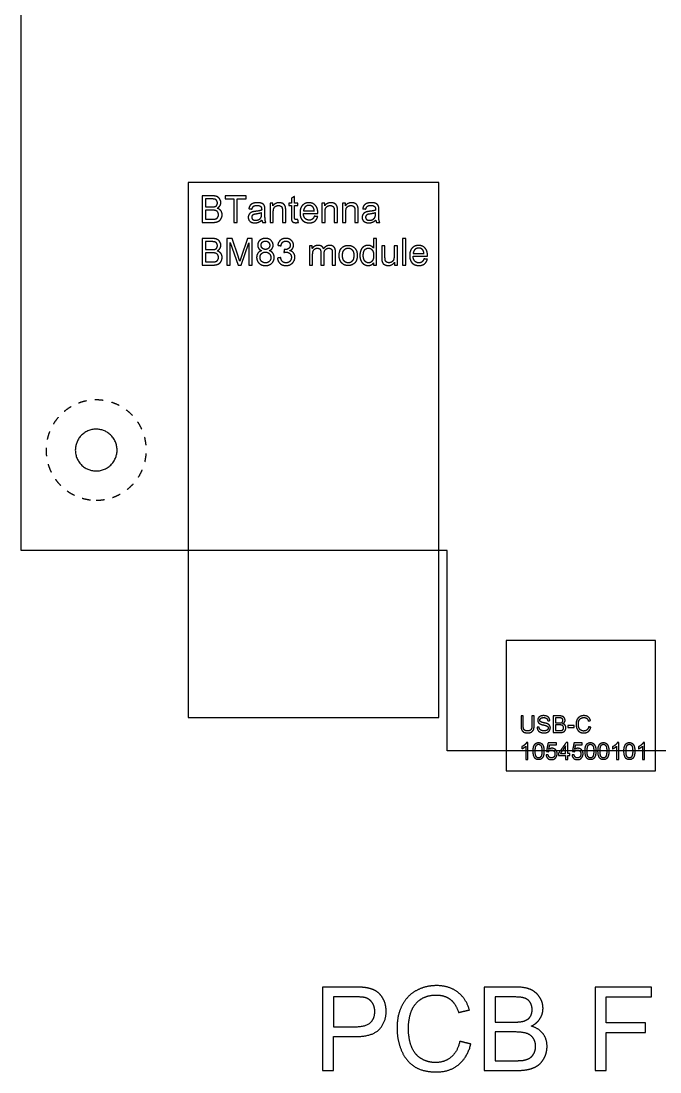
# Model space of a CAD drawing. Header units: millimetres. Extents: x -34 to 33, y -64 to 62.
# Drawn here: x -33.5 to 4.7, y -63.7 to -0.8 of the extents above; entities that cross this region are included whole.
import ezdxf

# ---------------------------------------------------------------- set-up
doc = ezdxf.new("R2010")
doc.units = ezdxf.units.MM
doc.header["$LTSCALE"] = 0.1
doc.linetypes.add('Dashed', pattern=[10, 5, -5])
doc.layers.add('dxf_release_for_jordan$PCB_v1_240711$back', color=18, linetype='Continuous', true_color=0x000000)
doc.layers.add('dxf_release_for_jordan$PCB_v1_240711$front', color=18, linetype='Continuous', true_color=0x000000)

msp = doc.modelspace()

# ---------------------------------------------------------------- linework, layer by layer
at = {"layer": 'dxf_release_for_jordan$PCB_v1_240711$back'}
for p, q in [((-13.577, -58.573), (-15.461, -58.573)), ((-15.461, -58.573), (-15.461, -63.57)), ((-3.918, -58.573), (-5.792, -58.573)), ((-5.792, -58.573), (-5.792, -63.57)), ((-13.522, -59.163), (-14.8, -59.163)), ((-14.8, -59.163), (-14.8, -60.949)), ((-4.132, -59.163), (-5.131, -59.163)), ((-5.131, -59.163), (-5.131, -60.673)), ((-14.8, -60.949), (-13.509, -60.949)), ((-5.131, -60.673), (-4.05, -60.673)), ((-14.8, -63.57), (-14.8, -61.539)), ((-14.8, -61.539), (-13.519, -61.539)), ((-3.975, -61.262), (-5.131, -61.262)), ((-5.131, -61.262), (-5.131, -62.98)), ((-5.131, -62.98), (-3.887, -62.98)), ((-15.461, -63.57), (-14.8, -63.57)), ((-5.792, -63.57), (-3.887, -63.57))]:
    msp.add_line(p, q, dxfattribs=at)
for points, knots in [([(-13.519, -61.539), (-12.459, -61.539), (-12.053, -61.097), (-11.648, -60.656), (-11.648, -60.018), (-11.648, -59.647), (-11.799, -59.337), (-11.951, -59.027), (-12.2, -58.854), (-12.449, -58.682), (-12.817, -58.621), (-13.079, -58.573), (-13.577, -58.573)], [-8, -8, -8, -7, -7, -6, -6, -5, -5, -4, -4, -3, -3, -2, -2, -2]), ([(-6.665, -59.943), (-6.866, -59.252), (-7.377, -58.87), (-7.888, -58.488), (-8.638, -58.488), (-9.299, -58.488), (-9.85, -58.79), (-10.4, -59.091), (-10.698, -59.672), (-10.997, -60.254), (-10.997, -61.034), (-10.997, -61.75), (-10.732, -62.374), (-10.468, -62.997), (-9.962, -63.326), (-9.456, -63.655), (-8.648, -63.655), (-7.868, -63.655), (-7.328, -63.227), (-6.787, -62.8), (-6.579, -61.985)], [-21, -21, -21, -20, -20, -19, -19, -18, -18, -17, -17, -16, -16, -15, -15, -14, -14, -13, -13, -12, -12, -11, -11, -11]), ([(-7.241, -61.818), (-7.377, -62.449), (-7.762, -62.769), (-8.147, -63.089), (-8.703, -63.089), (-9.16, -63.089), (-9.551, -62.854), (-9.943, -62.619), (-10.129, -62.144), (-10.315, -61.668), (-10.315, -61.031), (-10.315, -60.536), (-10.158, -60.071), (-10.001, -59.606), (-9.615, -59.33), (-9.228, -59.054), (-8.652, -59.054), (-8.151, -59.054), (-7.82, -59.303), (-7.489, -59.551), (-7.316, -60.097)], [-32, -32, -32, -31, -31, -30, -30, -29, -29, -28, -28, -27, -27, -26, -26, -25, -25, -24, -24, -23, -23, -22, -22, -22]), ([(-2.96, -60.911), (-2.609, -60.738), (-2.435, -60.455), (-2.261, -60.172), (-2.261, -59.851), (-2.261, -59.507), (-2.457, -59.192), (-2.653, -58.877), (-2.999, -58.725), (-3.345, -58.573), (-3.918, -58.573)], [-7, -7, -7, -6, -6, -5, -5, -4, -4, -3, -3, -2, -2, -2]), ([(-13.509, -60.949), (-12.868, -60.949), (-12.599, -60.71), (-12.329, -60.472), (-12.329, -60.039), (-12.329, -59.725), (-12.488, -59.502), (-12.646, -59.279), (-12.905, -59.207), (-13.072, -59.163), (-13.522, -59.163)], [1, 1, 1, 2, 2, 3, 3, 4, 4, 5, 5, 6, 6, 6]), ([(-4.05, -60.673), (-3.611, -60.673), (-3.42, -60.615), (-3.168, -60.54), (-3.04, -60.366), (-2.912, -60.192), (-2.912, -59.93), (-2.912, -59.681), (-3.031, -59.492), (-3.151, -59.303), (-3.372, -59.233), (-3.594, -59.163), (-4.132, -59.163)], [1, 1, 1, 2, 2, 3, 3, 4, 4, 5, 5, 6, 6, 7, 7, 7]), ([(-3.887, -63.57), (-3.41, -63.57), (-3.081, -63.486), (-2.752, -63.403), (-2.534, -63.239), (-2.316, -63.076), (-2.167, -62.774), (-2.019, -62.472), (-2.019, -62.121), (-2.019, -61.685), (-2.263, -61.365), (-2.506, -61.044), (-2.96, -60.911)], [-13, -13, -13, -12, -12, -11, -11, -10, -10, -9, -9, -8, -8, -7, -7, -7]), ([(-3.887, -62.98), (-3.566, -62.98), (-3.437, -62.956), (-3.209, -62.915), (-3.055, -62.82), (-2.902, -62.725), (-2.803, -62.542), (-2.704, -62.36), (-2.704, -62.121), (-2.704, -61.842), (-2.847, -61.636), (-2.99, -61.429), (-3.244, -61.346), (-3.498, -61.262), (-3.975, -61.262)], [1, 1, 1, 2, 2, 3, 3, 4, 4, 5, 5, 6, 6, 7, 7, 8, 8, 8])]:
    msp.add_open_spline(points, degree=2, knots=knots, dxfattribs=at)
for points in [[(4.235, -58.573), (2.55, -58.573), (0.864, -58.573)], [(0.864, -58.573), (0.864, -61.072), (0.864, -63.57)], [(4.235, -59.163), (4.235, -58.868), (4.235, -58.573)], [(1.526, -60.71), (1.526, -59.937), (1.526, -59.163)], [(1.526, -59.163), (2.88, -59.163), (4.235, -59.163)], [(-7.316, -60.097), (-6.99, -60.02), (-6.665, -59.943)], [(3.87, -60.71), (2.698, -60.71), (1.526, -60.71)], [(3.87, -61.3), (3.87, -61.005), (3.87, -60.71)], [(1.526, -63.57), (1.526, -62.435), (1.526, -61.3)], [(1.526, -61.3), (2.698, -61.3), (3.87, -61.3)], [(-6.579, -61.985), (-6.91, -61.902), (-7.241, -61.818)], [(0.864, -63.57), (1.195, -63.57), (1.526, -63.57)]]:
    msp.add_open_spline(points, degree=2, dxfattribs=at)
at = {"layer": 'dxf_release_for_jordan$PCB_v1_240711$front', "color": 30, "true_color": 0xff7f00}
for p, q in [((-22.069, -11.234), (-22.667, -11.234)), ((-22.667, -11.234), (-22.667, -12.829)), ((-22.138, -11.422), (-22.456, -11.422)), ((-22.456, -11.422), (-22.456, -11.904)), ((-22.456, -11.904), (-22.111, -11.904)), ((-18.421, -11.673), (-18.597, -11.673)), ((-18.597, -11.673), (-18.597, -12.829)), ((-18.421, -11.837), (-18.421, -11.673)), ((-15.324, -11.673), (-15.5, -11.673)), ((-15.5, -11.673), (-15.5, -12.829)), ((-15.324, -11.837), (-15.324, -11.673)), ((-14.085, -11.673), (-14.261, -11.673)), ((-14.261, -11.673), (-14.261, -12.829)), ((-14.085, -11.837), (-14.085, -11.673)), ((-22.087, -12.092), (-22.456, -12.092)), ((-22.456, -12.092), (-22.456, -12.64)), ((-18.402, -12.829), (-18.402, -12.198)), ((-15.304, -12.829), (-15.304, -12.198)), ((-14.065, -12.829), (-14.065, -12.198)), ((-22.667, -12.829), (-22.059, -12.829)), ((-22.456, -12.64), (-22.059, -12.64)), ((-18.597, -12.829), (-18.402, -12.829)), ((-15.5, -12.829), (-15.304, -12.829)), ((-14.261, -12.829), (-14.065, -12.829)), ((-22.069, -13.787), (-22.667, -13.787)), ((-22.667, -13.787), (-22.667, -15.382)), ((-20.861, -13.787), (-21.179, -13.787)), ((-21.179, -13.787), (-21.179, -15.382)), ((-20.484, -14.916), (-20.861, -13.787)), ((-19.941, -13.787), (-20.323, -14.897)), ((-19.657, -13.787), (-19.941, -13.787)), ((-19.657, -15.382), (-19.657, -13.787)), ((-12.218, -13.787), (-12.412, -13.787)), ((-12.412, -13.787), (-12.412, -14.359)), ((-12.218, -15.382), (-12.218, -13.787)), ((-22.138, -13.975), (-22.456, -13.975)), ((-22.456, -13.975), (-22.456, -14.457)), ((-22.456, -14.457), (-22.111, -14.457)), ((-20.976, -15.382), (-20.976, -14.024)), ((-20.976, -14.024), (-20.514, -15.382)), ((-20.324, -15.382), (-19.86, -14.047)), ((-19.86, -14.047), (-19.86, -15.382)), ((-16.069, -14.227), (-16.244, -14.227)), ((-16.244, -14.227), (-16.244, -15.382)), ((-16.069, -14.389), (-16.069, -14.227)), ((-10.977, -14.227), (-11.173, -14.227)), ((-11.173, -14.227), (-11.173, -14.846)), ((-10.977, -15.382), (-10.977, -14.227)), ((-22.087, -14.646), (-22.456, -14.646)), ((-22.456, -14.646), (-22.456, -15.194)), ((-16.048, -15.382), (-16.048, -14.783)), ((-22.667, -15.382), (-22.059, -15.382)), ((-22.456, -15.194), (-22.059, -15.194)), ((-21.179, -15.382), (-20.976, -15.382)), ((-20.514, -15.382), (-20.324, -15.382)), ((-19.86, -15.382), (-19.657, -15.382)), ((-16.244, -15.382), (-16.048, -15.382)), ((-12.399, -15.236), (-12.399, -15.382)), ((-12.399, -15.382), (-12.218, -15.382)), ((-11.153, -15.212), (-11.153, -15.382)), ((-11.153, -15.382), (-10.977, -15.382))]:
    msp.add_line(p, q, dxfattribs=at)
at = {"layer": 'dxf_release_for_jordan$PCB_v1_240711$front'}
for p, q in [((-2.792, -42.353), (-2.925, -42.353)), ((-2.925, -42.353), (-2.925, -42.929)), ((-2.792, -42.93), (-2.792, -42.353)), ((-1.272, -42.353), (-1.647, -42.353)), ((-1.647, -42.353), (-1.647, -43.352)), ((-1.315, -42.47), (-1.514, -42.47)), ((-1.514, -42.47), (-1.514, -42.772)), ((-1.647, -43.352), (-1.265, -43.352)), ((-1.514, -42.772), (-1.298, -42.772)), ((-1.283, -42.89), (-1.514, -42.89)), ((-1.514, -42.89), (-1.514, -43.234)), ((-1.514, -43.234), (-1.265, -43.234)), ((-3.168, -43.948), (-3.247, -43.948)), ((-3.168, -44.952), (-3.168, -43.948)), ((2.267, -43.948), (2.188, -43.948)), ((2.267, -44.952), (2.267, -43.948)), ((3.82, -43.948), (3.741, -43.948)), ((3.82, -44.952), (3.82, -43.948)), ((-3.291, -44.17), (-3.291, -44.952)), ((2.144, -44.17), (2.144, -44.952)), ((3.697, -44.17), (3.697, -44.952)), ((-3.291, -44.952), (-3.168, -44.952)), ((2.144, -44.952), (2.267, -44.952)), ((3.697, -44.952), (3.82, -44.952))]:
    msp.add_line(p, q, dxfattribs=at)
at = {"layer": 'dxf_release_for_jordan$PCB_v1_240711$front', "color": 96, "true_color": 0x007f00}
msp.add_lwpolyline([(33.5, 60.93), (33.5, -32.448), (8, -32.448), (8, -44.448), (-8, -44.448), (-8, -32.448), (-33.5, -32.448), (-33.5, 60.93)], close=True, dxfattribs=at)
at = {"layer": 'dxf_release_for_jordan$PCB_v1_240711$front', "color": 30, "true_color": 0xff7f00}
msp.add_lwpolyline([(-23.5, -42.448), (-8.5, -42.448), (-8.5, -10.448), (-23.5, -10.448)], close=True, dxfattribs=at)
at = {"layer": 'dxf_release_for_jordan$PCB_v1_240711$front'}
msp.add_lwpolyline([(-4.47, -45.648), (4.47, -45.648), (4.47, -37.838), (-4.47, -37.838)], close=True, dxfattribs=at)
at = {"layer": 'dxf_release_for_jordan$PCB_v1_240711$front', "color": 30, "true_color": 0xff7f00}
for points, knots in [([(-21.763, -11.98), (-21.651, -11.924), (-21.596, -11.834), (-21.54, -11.744), (-21.54, -11.642), (-21.54, -11.532), (-21.603, -11.431), (-21.665, -11.33), (-21.776, -11.282), (-21.886, -11.234), (-22.069, -11.234)], [-7, -7, -7, -6, -6, -5, -5, -4, -4, -3, -3, -2, -2, -2]), ([(-22.111, -11.904), (-21.971, -11.904), (-21.91, -11.885), (-21.83, -11.861), (-21.789, -11.806), (-21.748, -11.75), (-21.748, -11.667), (-21.748, -11.587), (-21.786, -11.527), (-21.824, -11.466), (-21.895, -11.444), (-21.966, -11.422), (-22.138, -11.422)], [1, 1, 1, 2, 2, 3, 3, 4, 4, 5, 5, 6, 6, 7, 7, 7]), ([(-18.911, -11.903), (-18.928, -11.822), (-18.972, -11.769), (-19.015, -11.717), (-19.108, -11.682), (-19.2, -11.647), (-19.348, -11.647), (-19.497, -11.647), (-19.61, -11.688), (-19.723, -11.729), (-19.783, -11.804), (-19.843, -11.88), (-19.869, -12.003)], [-22, -22, -22, -21, -21, -20, -20, -19, -19, -18, -18, -17, -17, -16, -16, -16]), ([(-19.678, -12.029), (-19.646, -11.906), (-19.58, -11.858), (-19.514, -11.809), (-19.376, -11.809), (-19.228, -11.809), (-19.153, -11.875), (-19.098, -11.924), (-19.098, -12.044), (-19.098, -12.055), (-19.099, -12.095)], [-15, -15, -15, -14, -14, -13, -13, -12, -12, -11, -11, -10, -10, -10]), ([(-17.658, -12.118), (-17.658, -11.982), (-17.669, -11.928), (-17.687, -11.844), (-17.73, -11.783), (-17.774, -11.722), (-17.861, -11.685), (-17.949, -11.647), (-18.053, -11.647), (-18.294, -11.647), (-18.421, -11.837)], [-23, -23, -23, -22, -22, -21, -21, -20, -20, -19, -19, -18, -18, -18]), ([(-18.402, -12.198), (-18.402, -11.976), (-18.311, -11.896), (-18.22, -11.817), (-18.095, -11.817), (-18.016, -11.817), (-17.958, -11.852), (-17.9, -11.887), (-17.877, -11.947), (-17.854, -12.006), (-17.854, -12.126)], [-31, -31, -31, -30, -30, -29, -29, -28, -28, -27, -27, -26, -26, -26]), ([(-15.74, -12.301), (-15.739, -12.266), (-15.739, -12.249), (-15.739, -11.963), (-15.886, -11.805), (-16.033, -11.647), (-16.265, -11.647), (-16.504, -11.647), (-16.654, -11.808), (-16.804, -11.969), (-16.804, -12.261), (-16.804, -12.542), (-16.656, -12.699), (-16.507, -12.855), (-16.254, -12.855), (-16.053, -12.855), (-15.923, -12.757), (-15.794, -12.659), (-15.746, -12.481)], [-14, -14, -14, -13, -13, -12, -12, -11, -11, -10, -10, -9, -9, -8, -8, -7, -7, -6, -6, -5, -5, -5]), ([(-15.946, -12.14), (-15.959, -11.994), (-16.02, -11.921), (-16.114, -11.808), (-16.263, -11.808), (-16.398, -11.808), (-16.489, -11.898), (-16.581, -11.989), (-16.591, -12.14)], [1, 1, 1, 2, 2, 3, 3, 4, 4, 5, 5, 5]), ([(-14.561, -12.118), (-14.561, -11.982), (-14.572, -11.928), (-14.589, -11.844), (-14.633, -11.783), (-14.676, -11.722), (-14.764, -11.685), (-14.852, -11.647), (-14.956, -11.647), (-15.196, -11.647), (-15.324, -11.837)], [-23, -23, -23, -22, -22, -21, -21, -20, -20, -19, -19, -18, -18, -18]), ([(-15.304, -12.198), (-15.304, -11.976), (-15.213, -11.896), (-15.123, -11.817), (-14.997, -11.817), (-14.919, -11.817), (-14.861, -11.852), (-14.803, -11.887), (-14.78, -11.947), (-14.757, -12.006), (-14.757, -12.126)], [-31, -31, -31, -30, -30, -29, -29, -28, -28, -27, -27, -26, -26, -26]), ([(-13.322, -12.118), (-13.322, -11.982), (-13.333, -11.928), (-13.35, -11.844), (-13.394, -11.783), (-13.437, -11.722), (-13.525, -11.685), (-13.612, -11.647), (-13.717, -11.647), (-13.957, -11.647), (-14.085, -11.837)], [-23, -23, -23, -22, -22, -21, -21, -20, -20, -19, -19, -18, -18, -18]), ([(-14.065, -12.198), (-14.065, -11.976), (-13.974, -11.896), (-13.883, -11.817), (-13.758, -11.817), (-13.68, -11.817), (-13.622, -11.852), (-13.563, -11.887), (-13.541, -11.947), (-13.518, -12.006), (-13.518, -12.126)], [-31, -31, -31, -30, -30, -29, -29, -28, -28, -27, -27, -26, -26, -26]), ([(-12.096, -11.903), (-12.113, -11.822), (-12.157, -11.769), (-12.2, -11.717), (-12.293, -11.682), (-12.385, -11.647), (-12.533, -11.647), (-12.682, -11.647), (-12.795, -11.688), (-12.909, -11.729), (-12.968, -11.804), (-13.028, -11.88), (-13.054, -12.003)], [-22, -22, -22, -21, -21, -20, -20, -19, -19, -18, -18, -17, -17, -16, -16, -16]), ([(-12.863, -12.029), (-12.831, -11.906), (-12.765, -11.858), (-12.7, -11.809), (-12.562, -11.809), (-12.414, -11.809), (-12.338, -11.875), (-12.283, -11.924), (-12.283, -12.044), (-12.283, -12.055), (-12.284, -12.095)], [-15, -15, -15, -14, -14, -13, -13, -12, -12, -11, -11, -10, -10, -10]), ([(-22.059, -12.64), (-21.957, -12.64), (-21.916, -12.633), (-21.843, -12.62), (-21.794, -12.589), (-21.745, -12.559), (-21.713, -12.501), (-21.682, -12.442), (-21.682, -12.366), (-21.682, -12.277), (-21.727, -12.211), (-21.773, -12.145), (-21.854, -12.119), (-21.935, -12.092), (-22.087, -12.092)], [1, 1, 1, 2, 2, 3, 3, 4, 4, 5, 5, 6, 6, 7, 7, 8, 8, 8]), ([(-22.059, -12.829), (-21.907, -12.829), (-21.802, -12.802), (-21.697, -12.775), (-21.627, -12.723), (-21.558, -12.671), (-21.51, -12.574), (-21.463, -12.478), (-21.463, -12.366), (-21.463, -12.227), (-21.541, -12.125), (-21.619, -12.022), (-21.763, -11.98)], [-13, -13, -13, -12, -12, -11, -11, -10, -10, -9, -9, -8, -8, -7, -7, -7]), ([(-19.099, -12.095), (-19.211, -12.134), (-19.448, -12.163), (-19.565, -12.177), (-19.622, -12.192), (-19.701, -12.214), (-19.763, -12.256), (-19.826, -12.299), (-19.864, -12.369), (-19.903, -12.439), (-19.903, -12.524), (-19.903, -12.669), (-19.801, -12.762), (-19.698, -12.855), (-19.508, -12.855), (-19.393, -12.855), (-19.292, -12.817), (-19.191, -12.778), (-19.083, -12.686)], [-10, -10, -10, -9, -9, -8, -8, -7, -7, -6, -6, -5, -5, -4, -4, -3, -3, -2, -2, -1, -1, -1]), ([(-19.099, -12.249), (-19.206, -12.292), (-19.419, -12.323), (-19.54, -12.34), (-19.59, -12.362), (-19.64, -12.384), (-19.667, -12.425), (-19.694, -12.467), (-19.694, -12.518), (-19.694, -12.597), (-19.635, -12.649), (-19.575, -12.701), (-19.461, -12.701), (-19.348, -12.701), (-19.26, -12.652), (-19.172, -12.602), (-19.13, -12.516), (-19.099, -12.45), (-19.099, -12.32)], [0, 0, 0, 1, 1, 2, 2, 3, 3, 4, 4, 5, 5, 6, 6, 7, 7, 8, 8, 9, 9, 9]), ([(-18.839, -12.829), (-18.876, -12.762), (-18.888, -12.69), (-18.901, -12.617), (-18.901, -12.344)], [-26, -26, -26, -25, -25, -24, -24, -24]), ([(-17.322, -12.49), (-17.322, -12.666), (-17.298, -12.721), (-17.274, -12.776), (-17.216, -12.81), (-17.157, -12.844), (-17.05, -12.844), (-16.985, -12.844), (-16.902, -12.826)], [-5, -5, -5, -4, -4, -3, -3, -2, -2, -1, -1, -1]), ([(-16.931, -12.653), (-16.984, -12.661), (-17.017, -12.661), (-17.06, -12.661), (-17.084, -12.647), (-17.107, -12.633), (-17.117, -12.609), (-17.128, -12.585), (-17.128, -12.501)], [-20, -20, -20, -19, -19, -18, -18, -17, -17, -16, -16, -16]), ([(-15.948, -12.456), (-15.993, -12.58), (-16.069, -12.637), (-16.145, -12.694), (-16.253, -12.694), (-16.398, -12.694), (-16.494, -12.592), (-16.591, -12.491), (-16.602, -12.301)], [-19, -19, -19, -18, -18, -17, -17, -16, -16, -15, -15, -15]), ([(-12.284, -12.095), (-12.396, -12.134), (-12.633, -12.163), (-12.75, -12.177), (-12.807, -12.192), (-12.886, -12.214), (-12.948, -12.256), (-13.011, -12.299), (-13.049, -12.369), (-13.088, -12.439), (-13.088, -12.524), (-13.088, -12.669), (-12.986, -12.762), (-12.884, -12.855), (-12.693, -12.855), (-12.578, -12.855), (-12.477, -12.817), (-12.377, -12.778), (-12.268, -12.686)], [-10, -10, -10, -9, -9, -8, -8, -7, -7, -6, -6, -5, -5, -4, -4, -3, -3, -2, -2, -1, -1, -1]), ([(-12.284, -12.249), (-12.391, -12.292), (-12.604, -12.323), (-12.725, -12.34), (-12.775, -12.362), (-12.825, -12.384), (-12.852, -12.425), (-12.879, -12.467), (-12.879, -12.518), (-12.879, -12.597), (-12.82, -12.649), (-12.761, -12.701), (-12.646, -12.701), (-12.533, -12.701), (-12.445, -12.652), (-12.357, -12.602), (-12.316, -12.516), (-12.284, -12.45), (-12.284, -12.32)], [0, 0, 0, 1, 1, 2, 2, 3, 3, 4, 4, 5, 5, 6, 6, 7, 7, 8, 8, 9, 9, 9]), ([(-12.024, -12.829), (-12.061, -12.762), (-12.074, -12.69), (-12.086, -12.617), (-12.086, -12.344)], [-26, -26, -26, -25, -25, -24, -24, -24]), ([(-21.763, -14.534), (-21.651, -14.478), (-21.596, -14.388), (-21.54, -14.297), (-21.54, -14.195), (-21.54, -14.085), (-21.603, -13.985), (-21.665, -13.884), (-21.776, -13.836), (-21.886, -13.787), (-22.069, -13.787)], [-7, -7, -7, -6, -6, -5, -5, -4, -4, -3, -3, -2, -2, -2]), ([(-18.647, -14.517), (-18.529, -14.473), (-18.471, -14.39), (-18.412, -14.308), (-18.412, -14.197), (-18.412, -14.023), (-18.54, -13.902), (-18.667, -13.781), (-18.876, -13.781), (-19.084, -13.781), (-19.209, -13.899), (-19.334, -14.018), (-19.334, -14.192), (-19.334, -14.307), (-19.275, -14.39), (-19.216, -14.473), (-19.095, -14.517)], [-8, -8, -8, -7, -7, -6, -6, -5, -5, -4, -4, -3, -3, -2, -2, -1, -1, 0, 0, 0]), ([(-17.409, -14.518), (-17.301, -14.468), (-17.245, -14.383), (-17.19, -14.299), (-17.19, -14.195), (-17.19, -14.086), (-17.248, -13.99), (-17.306, -13.893), (-17.416, -13.837), (-17.526, -13.781), (-17.656, -13.781), (-17.846, -13.781), (-17.973, -13.889), (-18.1, -13.997), (-18.136, -14.194)], [-37, -37, -37, -36, -36, -35, -35, -34, -34, -33, -33, -32, -32, -31, -31, -30, -30, -30]), ([(-22.111, -14.457), (-21.971, -14.457), (-21.91, -14.439), (-21.83, -14.415), (-21.789, -14.359), (-21.748, -14.304), (-21.748, -14.22), (-21.748, -14.141), (-21.786, -14.08), (-21.824, -14.02), (-21.895, -13.998), (-21.966, -13.975), (-22.138, -13.975)], [1, 1, 1, 2, 2, 3, 3, 4, 4, 5, 5, 6, 6, 7, 7, 7]), ([(-19.134, -14.185), (-19.134, -14.299), (-19.061, -14.37), (-18.988, -14.442), (-18.872, -14.442), (-18.758, -14.442), (-18.686, -14.371), (-18.614, -14.3), (-18.614, -14.196), (-18.614, -14.089), (-18.688, -14.015), (-18.763, -13.942), (-18.874, -13.942), (-18.986, -13.942), (-19.06, -14.014), (-19.134, -14.085), (-19.134, -14.185)], [0, 0, 0, 1, 1, 2, 2, 3, 3, 4, 4, 5, 5, 6, 6, 7, 7, 8, 8, 8]), ([(-17.94, -14.229), (-17.918, -14.085), (-17.842, -14.014), (-17.766, -13.942), (-17.652, -13.942), (-17.537, -13.942), (-17.464, -14.012), (-17.391, -14.083), (-17.391, -14.191), (-17.391, -14.327), (-17.491, -14.392), (-17.591, -14.457), (-17.716, -14.457), (-17.728, -14.457), (-17.748, -14.455)], [-29, -29, -29, -28, -28, -27, -27, -26, -26, -25, -25, -24, -24, -23, -23, -22, -22, -22]), ([(-15.392, -14.403), (-15.426, -14.307), (-15.508, -14.254), (-15.59, -14.201), (-15.719, -14.201), (-15.834, -14.201), (-15.924, -14.252), (-16.015, -14.304), (-16.069, -14.389)], [-7, -7, -7, -6, -6, -5, -5, -4, -4, -3, -3, -3]), ([(-16.048, -14.783), (-16.048, -14.625), (-16.017, -14.541), (-15.985, -14.457), (-15.915, -14.414), (-15.845, -14.37), (-15.762, -14.37), (-15.653, -14.37), (-15.606, -14.436), (-15.558, -14.501), (-15.558, -14.631)], [-26, -26, -26, -25, -25, -24, -24, -23, -23, -22, -22, -21, -21, -21]), ([(-14.679, -14.589), (-14.679, -14.391), (-14.771, -14.296), (-14.864, -14.201), (-15.035, -14.201), (-15.255, -14.201), (-15.392, -14.403)], [-10, -10, -10, -9, -9, -8, -8, -7, -7, -7]), ([(-15.362, -14.711), (-15.362, -14.532), (-15.281, -14.451), (-15.201, -14.37), (-15.079, -14.37), (-15.012, -14.37), (-14.961, -14.402), (-14.911, -14.433), (-14.892, -14.485), (-14.873, -14.537), (-14.873, -14.654)], [-18, -18, -18, -17, -17, -16, -16, -15, -15, -14, -14, -13, -13, -13]), ([(-14.461, -14.804), (-14.461, -15.097), (-14.311, -15.253), (-14.162, -15.408), (-13.919, -15.408), (-13.768, -15.408), (-13.64, -15.338), (-13.512, -15.267), (-13.445, -15.139), (-13.379, -15.011), (-13.379, -14.788), (-13.379, -14.513), (-13.53, -14.357), (-13.681, -14.201), (-13.919, -14.201), (-14.134, -14.201), (-14.283, -14.329), (-14.461, -14.483), (-14.461, -14.804)], [-9, -9, -9, -8, -8, -7, -7, -6, -6, -5, -5, -4, -4, -3, -3, -2, -2, -1, -1, 0, 0, 0]), ([(-14.26, -14.804), (-14.26, -15.026), (-14.163, -15.137), (-14.066, -15.247), (-13.919, -15.247), (-13.773, -15.247), (-13.677, -15.136), (-13.58, -15.025), (-13.58, -14.798), (-13.58, -14.584), (-13.677, -14.473), (-13.775, -14.363), (-13.919, -14.363), (-14.066, -14.363), (-14.163, -14.473), (-14.26, -14.582), (-14.26, -14.804)], [0, 0, 0, 1, 1, 2, 2, 3, 3, 4, 4, 5, 5, 6, 6, 7, 7, 8, 8, 8]), ([(-12.412, -14.359), (-12.464, -14.289), (-12.545, -14.245), (-12.627, -14.201), (-12.731, -14.201), (-12.874, -14.201), (-12.989, -14.276), (-13.104, -14.351), (-13.162, -14.492), (-13.22, -14.633), (-13.22, -14.806), (-13.22, -14.983), (-13.156, -15.119), (-13.092, -15.256), (-12.977, -15.332), (-12.861, -15.408), (-12.723, -15.408), (-12.509, -15.408), (-12.399, -15.236)], [-14, -14, -14, -13, -13, -12, -12, -11, -11, -10, -10, -9, -9, -8, -8, -7, -7, -6, -6, -5, -5, -5]), ([(-13.018, -14.806), (-13.018, -15.027), (-12.925, -15.137), (-12.831, -15.247), (-12.704, -15.247), (-12.576, -15.247), (-12.486, -15.142), (-12.396, -15.037), (-12.396, -14.822), (-12.396, -14.585), (-12.488, -14.474), (-12.579, -14.363), (-12.713, -14.363), (-12.843, -14.363), (-12.931, -14.469), (-13.018, -14.576), (-13.018, -14.806)], [0, 0, 0, 1, 1, 2, 2, 3, 3, 4, 4, 5, 5, 6, 6, 7, 7, 8, 8, 8]), ([(-9.177, -14.854), (-9.176, -14.82), (-9.176, -14.802), (-9.176, -14.516), (-9.323, -14.358), (-9.47, -14.201), (-9.701, -14.201), (-9.941, -14.201), (-10.091, -14.362), (-10.241, -14.523), (-10.241, -14.814), (-10.241, -15.096), (-10.092, -15.252), (-9.944, -15.408), (-9.69, -15.408), (-9.489, -15.408), (-9.36, -15.31), (-9.23, -15.212), (-9.182, -15.035)], [-14, -14, -14, -13, -13, -12, -12, -11, -11, -10, -10, -9, -9, -8, -8, -7, -7, -6, -6, -5, -5, -5]), ([(-9.383, -14.693), (-9.396, -14.548), (-9.457, -14.475), (-9.55, -14.362), (-9.699, -14.362), (-9.834, -14.362), (-9.926, -14.452), (-10.018, -14.542), (-10.028, -14.693)], [1, 1, 1, 2, 2, 3, 3, 4, 4, 5, 5, 5]), ([(-22.059, -15.194), (-21.957, -15.194), (-21.916, -15.186), (-21.843, -15.173), (-21.794, -15.143), (-21.745, -15.112), (-21.713, -15.054), (-21.682, -14.996), (-21.682, -14.92), (-21.682, -14.831), (-21.727, -14.765), (-21.773, -14.699), (-21.854, -14.672), (-21.935, -14.646), (-22.087, -14.646)], [1, 1, 1, 2, 2, 3, 3, 4, 4, 5, 5, 6, 6, 7, 7, 8, 8, 8]), ([(-22.059, -15.382), (-21.907, -15.382), (-21.802, -15.355), (-21.697, -15.329), (-21.627, -15.277), (-21.558, -15.224), (-21.51, -15.128), (-21.463, -15.032), (-21.463, -14.92), (-21.463, -14.78), (-21.541, -14.678), (-21.619, -14.576), (-21.763, -14.534)], [-13, -13, -13, -12, -12, -11, -11, -10, -10, -9, -9, -8, -8, -7, -7, -7]), ([(-19.095, -14.517), (-19.24, -14.555), (-19.319, -14.66), (-19.398, -14.765), (-19.398, -14.921), (-19.398, -15.13), (-19.253, -15.27), (-19.109, -15.409), (-18.873, -15.409), (-18.637, -15.409), (-18.492, -15.27), (-18.347, -15.131), (-18.347, -14.926), (-18.347, -14.778), (-18.424, -14.672), (-18.501, -14.565), (-18.647, -14.517)], [-16, -16, -16, -15, -15, -14, -14, -13, -13, -12, -12, -11, -11, -10, -10, -9, -9, -8, -8, -8]), ([(-19.197, -14.922), (-19.197, -15.006), (-19.157, -15.084), (-19.117, -15.162), (-19.039, -15.205), (-18.961, -15.248), (-18.87, -15.248), (-18.73, -15.248), (-18.639, -15.158), (-18.547, -15.068), (-18.547, -14.928), (-18.547, -14.787), (-18.641, -14.695), (-18.736, -14.602), (-18.877, -14.602), (-19.015, -14.602), (-19.106, -14.693), (-19.197, -14.785), (-19.197, -14.922)], [0, 0, 0, 1, 1, 2, 2, 3, 3, 4, 4, 5, 5, 6, 6, 7, 7, 8, 8, 9, 9, 9]), ([(-18.156, -14.961), (-18.136, -15.16), (-17.997, -15.285), (-17.859, -15.41), (-17.649, -15.41), (-17.416, -15.41), (-17.264, -15.265), (-17.111, -15.12), (-17.111, -14.911), (-17.111, -14.757), (-17.19, -14.654), (-17.268, -14.551), (-17.409, -14.518)], [-43, -43, -43, -42, -42, -41, -41, -40, -40, -39, -39, -38, -38, -37, -37, -37]), ([(-17.769, -14.627), (-17.687, -14.605), (-17.631, -14.605), (-17.495, -14.605), (-17.407, -14.693), (-17.319, -14.78), (-17.319, -14.915), (-17.319, -15.057), (-17.414, -15.153), (-17.509, -15.248), (-17.648, -15.248), (-17.764, -15.248), (-17.845, -15.175), (-17.926, -15.101), (-17.96, -14.935)], [-21, -21, -21, -20, -20, -19, -19, -18, -18, -17, -17, -16, -16, -15, -15, -14, -14, -14]), ([(-11.914, -14.943), (-11.914, -15.068), (-11.902, -15.125), (-11.885, -15.211), (-11.842, -15.271), (-11.799, -15.33), (-11.71, -15.369), (-11.622, -15.408), (-11.519, -15.408), (-11.288, -15.408), (-11.153, -15.212)], [-6, -6, -6, -5, -5, -4, -4, -3, -3, -2, -2, -1, -1, -1]), ([(-11.173, -14.846), (-11.173, -14.994), (-11.205, -15.072), (-11.237, -15.149), (-11.315, -15.194), (-11.392, -15.24), (-11.48, -15.24), (-11.568, -15.24), (-11.628, -15.196), (-11.688, -15.151), (-11.706, -15.074), (-11.718, -15.021), (-11.718, -14.868)], [-15, -15, -15, -14, -14, -13, -13, -12, -12, -11, -11, -10, -10, -9, -9, -9]), ([(-9.385, -15.01), (-9.429, -15.134), (-9.505, -15.191), (-9.582, -15.247), (-9.689, -15.247), (-9.834, -15.247), (-9.931, -15.146), (-10.028, -15.045), (-10.039, -14.854)], [-19, -19, -19, -18, -18, -17, -17, -16, -16, -15, -15, -15])]:
    msp.add_open_spline(points, degree=2, knots=knots, dxfattribs=at)
for points in [[(-20.028, -11.234), (-20.66, -11.234), (-21.292, -11.234)], [(-21.292, -11.234), (-21.292, -11.328), (-21.292, -11.422)], [(-20.028, -11.422), (-20.028, -11.328), (-20.028, -11.234)], [(-17.128, -11.27), (-17.225, -11.328), (-17.322, -11.387)], [(-17.128, -11.673), (-17.128, -11.471), (-17.128, -11.27)], [(-21.292, -11.422), (-21.029, -11.422), (-20.767, -11.422)], [(-20.767, -11.422), (-20.767, -12.125), (-20.767, -12.829)], [(-20.556, -12.829), (-20.556, -12.125), (-20.556, -11.422)], [(-20.556, -11.422), (-20.292, -11.422), (-20.028, -11.422)], [(-18.901, -12.083), (-18.901, -11.953), (-18.911, -11.903)], [(-17.322, -11.673), (-17.394, -11.673), (-17.466, -11.673)], [(-17.466, -11.673), (-17.466, -11.749), (-17.466, -11.825)], [(-17.466, -11.825), (-17.394, -11.825), (-17.322, -11.825)], [(-17.322, -11.387), (-17.322, -11.53), (-17.322, -11.673)], [(-17.322, -11.825), (-17.322, -12.158), (-17.322, -12.49)], [(-16.931, -11.673), (-17.029, -11.673), (-17.128, -11.673)], [(-17.128, -12.501), (-17.128, -12.163), (-17.128, -11.825)], [(-17.128, -11.825), (-17.029, -11.825), (-16.931, -11.825)], [(-16.931, -11.825), (-16.931, -11.749), (-16.931, -11.673)], [(-12.086, -12.083), (-12.086, -11.953), (-12.096, -11.903)], [(-19.869, -12.003), (-19.773, -12.016), (-19.678, -12.029)], [(-19.099, -12.32), (-19.099, -12.285), (-19.099, -12.249)], [(-18.901, -12.344), (-18.901, -12.214), (-18.901, -12.083)], [(-17.854, -12.126), (-17.854, -12.477), (-17.854, -12.829)], [(-17.658, -12.829), (-17.658, -12.473), (-17.658, -12.118)], [(-16.602, -12.301), (-16.171, -12.301), (-15.74, -12.301)], [(-16.591, -12.14), (-16.269, -12.14), (-15.946, -12.14)], [(-15.746, -12.481), (-15.847, -12.469), (-15.948, -12.456)], [(-14.757, -12.126), (-14.757, -12.477), (-14.757, -12.829)], [(-14.561, -12.829), (-14.561, -12.473), (-14.561, -12.118)], [(-13.518, -12.126), (-13.518, -12.477), (-13.518, -12.829)], [(-13.322, -12.829), (-13.322, -12.473), (-13.322, -12.118)], [(-13.054, -12.003), (-12.959, -12.016), (-12.863, -12.029)], [(-12.284, -12.32), (-12.284, -12.285), (-12.284, -12.249)], [(-12.086, -12.344), (-12.086, -12.214), (-12.086, -12.083)], [(-20.767, -12.829), (-20.661, -12.829), (-20.556, -12.829)], [(-19.083, -12.686), (-19.074, -12.768), (-19.043, -12.829)], [(-19.043, -12.829), (-18.941, -12.829), (-18.839, -12.829)], [(-17.854, -12.829), (-17.756, -12.829), (-17.658, -12.829)], [(-16.902, -12.826), (-16.917, -12.74), (-16.931, -12.653)], [(-14.757, -12.829), (-14.659, -12.829), (-14.561, -12.829)], [(-13.518, -12.829), (-13.42, -12.829), (-13.322, -12.829)], [(-12.268, -12.686), (-12.259, -12.768), (-12.229, -12.829)], [(-12.229, -12.829), (-12.126, -12.829), (-12.024, -12.829)], [(-10.479, -13.787), (-10.577, -13.787), (-10.675, -13.787)], [(-10.675, -13.787), (-10.675, -14.585), (-10.675, -15.382)], [(-10.479, -15.382), (-10.479, -14.585), (-10.479, -13.787)], [(-18.136, -14.194), (-18.038, -14.212), (-17.94, -14.229)], [(-17.748, -14.455), (-17.759, -14.541), (-17.769, -14.627)], [(-11.718, -14.227), (-11.816, -14.227), (-11.914, -14.227)], [(-11.914, -14.227), (-11.914, -14.585), (-11.914, -14.943)], [(-11.718, -14.868), (-11.718, -14.547), (-11.718, -14.227)], [(-20.408, -15.153), (-20.432, -15.074), (-20.484, -14.916)], [(-20.323, -14.897), (-20.38, -15.066), (-20.408, -15.153)], [(-17.96, -14.935), (-18.058, -14.948), (-18.156, -14.961)], [(-15.558, -14.631), (-15.558, -15.007), (-15.558, -15.382)], [(-15.362, -15.382), (-15.362, -15.046), (-15.362, -14.711)], [(-14.873, -14.654), (-14.873, -15.018), (-14.873, -15.382)], [(-14.679, -15.382), (-14.679, -14.986), (-14.679, -14.589)], [(-10.039, -14.854), (-9.608, -14.854), (-9.177, -14.854)], [(-10.028, -14.693), (-9.705, -14.693), (-9.383, -14.693)], [(-9.182, -15.035), (-9.284, -15.023), (-9.385, -15.01)], [(-15.558, -15.382), (-15.46, -15.382), (-15.362, -15.382)], [(-14.873, -15.382), (-14.776, -15.382), (-14.679, -15.382)], [(-10.675, -15.382), (-10.577, -15.382), (-10.479, -15.382)]]:
    msp.add_open_spline(points, degree=2, dxfattribs=at)
at = {"layer": 'dxf_release_for_jordan$PCB_v1_240711$front', "color": 1, "linetype": 'Dashed', "true_color": 0xff0000}
msp.add_rational_spline([(-29, -29.448), (-32, -29.448), (-32, -26.448), (-32, -23.448), (-29, -23.448), (-26, -23.448), (-26, -26.448), (-26, -29.448), (-29, -29.448)], [1, 0.707106781187, 1, 0.707106781187, 1, 0.707106781187, 1, 0.707106781187, 1], degree=2, knots=[0, 0, 0, 5.497787, 5.497787, 10.995574, 10.995574, 16.493361, 16.493361, 21.991149, 21.991149, 21.991149], dxfattribs=at)
at = {"layer": 'dxf_release_for_jordan$PCB_v1_240711$front', "color": 96, "true_color": 0x007f00}
msp.add_rational_spline([(-30.204, -26.113), (-29.87, -24.909), (-28.665, -25.243), (-27.461, -25.578), (-27.796, -26.782), (-28.13, -27.987), (-29.335, -27.652), (-30.539, -27.318), (-30.204, -26.113)], [1, 0.707106781187, 1, 0.707106781187, 1, 0.707106781187, 1, 0.707106781187, 1], degree=2, knots=[0, 0, 0, 1.963495, 1.963495, 3.926991, 3.926991, 5.890486, 5.890486, 7.853982, 7.853982, 7.853982], dxfattribs=at)
at = {"layer": 'dxf_release_for_jordan$PCB_v1_240711$front'}
for points in [[(-3.446, -42.353), (-3.512, -42.353), (-3.578, -42.353)], [(-3.578, -42.353), (-3.578, -42.641), (-3.578, -42.93)], [(-3.446, -42.929), (-3.446, -42.641), (-3.446, -42.353)], [(-1.978, -42.644), (-1.915, -42.639), (-1.852, -42.634)], [(0.453, -42.657), (0.518, -42.642), (0.583, -42.627)], [(-2.492, -43.02), (-2.555, -43.025), (-2.617, -43.031)], [(-0.396, -42.929), (-0.585, -42.929), (-0.773, -42.929)], [(-0.773, -42.929), (-0.773, -42.99), (-0.773, -43.052)], [(-0.773, -43.052), (-0.585, -43.052), (-0.396, -43.052)], [(-0.396, -43.052), (-0.396, -42.99), (-0.396, -42.929)], [(0.6, -43.035), (0.534, -43.018), (0.468, -43.001)], [(-1.959, -43.966), (-2.007, -44.223), (-2.055, -44.479)], [(-1.462, -43.966), (-1.71, -43.966), (-1.959, -43.966)], [(-1.462, -44.083), (-1.462, -44.025), (-1.462, -43.966)], [(-0.885, -43.953), (-1.113, -44.276), (-1.341, -44.6)], [(-0.785, -43.953), (-0.835, -43.953), (-0.885, -43.953)], [(-0.785, -44.6), (-0.785, -44.276), (-0.785, -43.953)], [(-0.406, -43.966), (-0.454, -44.223), (-0.503, -44.479)], [(0.091, -43.966), (-0.157, -43.966), (-0.406, -43.966)], [(0.091, -44.083), (0.091, -44.025), (0.091, -43.966)], [(-3.536, -44.199), (-3.536, -44.259), (-3.536, -44.318)], [(-2.055, -44.479), (-1.998, -44.487), (-1.94, -44.494)], [(-1.914, -44.352), (-1.887, -44.218), (-1.861, -44.083)], [(-1.861, -44.083), (-1.661, -44.083), (-1.462, -44.083)], [(-1.341, -44.6), (-1.341, -44.656), (-1.341, -44.713)], [(-0.908, -44.15), (-1.064, -44.375), (-1.22, -44.6)], [(-1.22, -44.6), (-1.064, -44.6), (-0.908, -44.6)], [(-0.908, -44.6), (-0.908, -44.375), (-0.908, -44.15)], [(-0.65, -44.6), (-0.717, -44.6), (-0.785, -44.6)], [(-0.65, -44.713), (-0.65, -44.656), (-0.65, -44.6)], [(-0.503, -44.479), (-0.445, -44.487), (-0.387, -44.494)], [(-0.362, -44.352), (-0.335, -44.218), (-0.308, -44.083)], [(-0.308, -44.083), (-0.108, -44.083), (0.091, -44.083)], [(1.899, -44.199), (1.899, -44.259), (1.899, -44.318)], [(3.452, -44.199), (3.452, -44.259), (3.452, -44.318)], [(-1.948, -44.679), (-2.013, -44.685), (-2.077, -44.69)], [(-1.341, -44.713), (-1.124, -44.713), (-0.908, -44.713)], [(-0.908, -44.713), (-0.908, -44.832), (-0.908, -44.952)], [(-0.908, -44.952), (-0.846, -44.952), (-0.785, -44.952)], [(-0.785, -44.952), (-0.785, -44.832), (-0.785, -44.713)], [(-0.785, -44.713), (-0.717, -44.713), (-0.65, -44.713)], [(-0.396, -44.679), (-0.46, -44.685), (-0.524, -44.69)]]:
    msp.add_open_spline(points, degree=2, dxfattribs=at)
for points, knots in [([(-2.617, -43.031), (-2.614, -43.131), (-2.562, -43.21), (-2.51, -43.29), (-2.418, -43.329), (-2.327, -43.369), (-2.191, -43.369), (-2.084, -43.369), (-1.999, -43.33), (-1.913, -43.291), (-1.867, -43.22), (-1.822, -43.149), (-1.822, -43.07), (-1.822, -42.989), (-1.863, -42.928), (-1.905, -42.866), (-1.992, -42.826), (-2.052, -42.798), (-2.213, -42.762), (-2.375, -42.725), (-2.413, -42.691), (-2.452, -42.656), (-2.452, -42.602), (-2.452, -42.54), (-2.397, -42.496), (-2.342, -42.452), (-2.222, -42.452), (-2.107, -42.452), (-2.048, -42.5), (-1.989, -42.549), (-1.978, -42.644)], [-50, -50, -50, -49, -49, -48, -48, -47, -47, -46, -46, -45, -45, -44, -44, -43, -43, -42, -42, -41, -41, -40, -40, -39, -39, -38, -38, -37, -37, -36, -36, -35, -35, -35]), ([(-1.852, -42.634), (-1.855, -42.546), (-1.901, -42.477), (-1.946, -42.407), (-2.031, -42.371), (-2.116, -42.336), (-2.227, -42.336), (-2.328, -42.336), (-2.411, -42.37), (-2.493, -42.404), (-2.536, -42.469), (-2.579, -42.535), (-2.579, -42.611), (-2.579, -42.68), (-2.544, -42.735), (-2.509, -42.791), (-2.437, -42.828), (-2.382, -42.858), (-2.244, -42.891), (-2.107, -42.924), (-2.066, -42.939), (-2.004, -42.963), (-1.976, -42.998), (-1.949, -43.034), (-1.949, -43.081), (-1.949, -43.127), (-1.977, -43.166), (-2.006, -43.205), (-2.064, -43.228), (-2.122, -43.25), (-2.197, -43.25), (-2.282, -43.25), (-2.351, -43.221), (-2.419, -43.191), (-2.451, -43.143), (-2.484, -43.095), (-2.492, -43.02)], [-34, -34, -34, -33, -33, -32, -32, -31, -31, -30, -30, -29, -29, -28, -28, -27, -27, -26, -26, -25, -25, -24, -24, -23, -23, -22, -22, -21, -21, -20, -20, -19, -19, -18, -18, -17, -17, -16, -16, -16]), ([(-1.298, -42.772), (-1.21, -42.772), (-1.172, -42.761), (-1.122, -42.746), (-1.096, -42.711), (-1.07, -42.676), (-1.07, -42.624), (-1.07, -42.574), (-1.094, -42.536), (-1.118, -42.498), (-1.163, -42.484), (-1.207, -42.47), (-1.315, -42.47)], [1, 1, 1, 2, 2, 3, 3, 4, 4, 5, 5, 6, 6, 7, 7, 7]), ([(-1.08, -42.82), (-1.01, -42.785), (-0.975, -42.729), (-0.94, -42.672), (-0.94, -42.608), (-0.94, -42.539), (-0.979, -42.476), (-1.019, -42.413), (-1.088, -42.383), (-1.157, -42.353), (-1.272, -42.353)], [-7, -7, -7, -6, -6, -5, -5, -4, -4, -3, -3, -2, -2, -2]), ([(0.583, -42.627), (0.543, -42.488), (0.441, -42.412), (0.339, -42.336), (0.189, -42.336), (0.056, -42.336), (-0.054, -42.396), (-0.164, -42.456), (-0.224, -42.572), (-0.283, -42.689), (-0.283, -42.845), (-0.283, -42.988), (-0.23, -43.113), (-0.178, -43.237), (-0.076, -43.303), (0.025, -43.369), (0.186, -43.369), (0.343, -43.369), (0.451, -43.283), (0.559, -43.198), (0.6, -43.035)], [-21, -21, -21, -20, -20, -19, -19, -18, -18, -17, -17, -16, -16, -15, -15, -14, -14, -13, -13, -12, -12, -11, -11, -11]), ([(0.468, -43.001), (0.441, -43.128), (0.364, -43.192), (0.287, -43.256), (0.176, -43.256), (0.084, -43.256), (0.006, -43.209), (-0.073, -43.162), (-0.11, -43.067), (-0.147, -42.971), (-0.147, -42.844), (-0.147, -42.745), (-0.115, -42.652), (-0.084, -42.559), (-0.007, -42.504), (0.071, -42.449), (0.186, -42.449), (0.286, -42.449), (0.352, -42.498), (0.418, -42.548), (0.453, -42.657)], [-32, -32, -32, -31, -31, -30, -30, -29, -29, -28, -28, -27, -27, -26, -26, -25, -25, -24, -24, -23, -23, -22, -22, -22]), ([(-3.578, -42.93), (-3.578, -43.089), (-3.54, -43.18), (-3.502, -43.272), (-3.413, -43.321), (-3.323, -43.369), (-3.183, -43.369), (-3.038, -43.369), (-2.95, -43.313), (-2.861, -43.258), (-2.826, -43.169), (-2.792, -43.081), (-2.792, -42.93)], [-8, -8, -8, -7, -7, -6, -6, -5, -5, -4, -4, -3, -3, -2, -2, -2]), ([(-2.925, -42.929), (-2.925, -43.117), (-2.987, -43.183), (-3.049, -43.25), (-3.195, -43.25), (-3.28, -43.25), (-3.339, -43.216), (-3.398, -43.183), (-3.422, -43.121), (-3.446, -43.059), (-3.446, -42.929)], [-16, -16, -16, -15, -15, -14, -14, -13, -13, -12, -12, -11, -11, -11]), ([(-1.265, -43.234), (-1.201, -43.234), (-1.175, -43.229), (-1.13, -43.221), (-1.099, -43.202), (-1.068, -43.183), (-1.049, -43.146), (-1.029, -43.11), (-1.029, -43.062), (-1.029, -43.006), (-1.058, -42.965), (-1.086, -42.924), (-1.137, -42.907), (-1.188, -42.89), (-1.283, -42.89)], [1, 1, 1, 2, 2, 3, 3, 4, 4, 5, 5, 6, 6, 7, 7, 8, 8, 8]), ([(-1.265, -43.352), (-1.17, -43.352), (-1.104, -43.335), (-1.038, -43.318), (-0.995, -43.286), (-0.951, -43.253), (-0.922, -43.193), (-0.892, -43.132), (-0.892, -43.062), (-0.892, -42.975), (-0.941, -42.911), (-0.989, -42.847), (-1.08, -42.82)], [-13, -13, -13, -12, -12, -11, -11, -10, -10, -9, -9, -8, -8, -7, -7, -7]), ([(-3.247, -43.948), (-3.279, -44.013), (-3.356, -44.082), (-3.433, -44.151), (-3.536, -44.199)], [-9, -9, -9, -8, -8, -7, -7, -7]), ([(-2.854, -44.459), (-2.854, -44.741), (-2.755, -44.865), (-2.672, -44.969), (-2.528, -44.969), (-2.418, -44.969), (-2.346, -44.91), (-2.274, -44.851), (-2.238, -44.743), (-2.202, -44.635), (-2.202, -44.459), (-2.202, -44.31), (-2.225, -44.223), (-2.247, -44.135), (-2.287, -44.074), (-2.326, -44.013), (-2.387, -43.981), (-2.447, -43.948), (-2.528, -43.948), (-2.637, -43.948), (-2.709, -44.007), (-2.781, -44.066), (-2.817, -44.174), (-2.854, -44.282), (-2.854, -44.459)], [-12, -12, -12, -11, -11, -10, -10, -9, -9, -8, -8, -7, -7, -6, -6, -5, -5, -4, -4, -3, -3, -2, -2, -1, -1, 0, 0, 0]), ([(0.252, -44.459), (0.252, -44.741), (0.351, -44.865), (0.433, -44.969), (0.578, -44.969), (0.688, -44.969), (0.759, -44.91), (0.831, -44.851), (0.867, -44.743), (0.904, -44.635), (0.904, -44.459), (0.904, -44.31), (0.881, -44.223), (0.859, -44.135), (0.819, -44.074), (0.78, -44.013), (0.719, -43.981), (0.658, -43.948), (0.578, -43.948), (0.469, -43.948), (0.397, -44.007), (0.325, -44.066), (0.288, -44.174), (0.252, -44.282), (0.252, -44.459)], [-12, -12, -12, -11, -11, -10, -10, -9, -9, -8, -8, -7, -7, -6, -6, -5, -5, -4, -4, -3, -3, -2, -2, -1, -1, 0, 0, 0]), ([(1.028, -44.459), (1.028, -44.741), (1.127, -44.865), (1.21, -44.969), (1.354, -44.969), (1.464, -44.969), (1.536, -44.91), (1.608, -44.851), (1.644, -44.743), (1.68, -44.635), (1.68, -44.459), (1.68, -44.31), (1.658, -44.223), (1.635, -44.135), (1.595, -44.074), (1.556, -44.013), (1.495, -43.981), (1.435, -43.948), (1.354, -43.948), (1.245, -43.948), (1.173, -44.007), (1.101, -44.066), (1.065, -44.174), (1.028, -44.282), (1.028, -44.459)], [-12, -12, -12, -11, -11, -10, -10, -9, -9, -8, -8, -7, -7, -6, -6, -5, -5, -4, -4, -3, -3, -2, -2, -1, -1, 0, 0, 0]), ([(2.188, -43.948), (2.156, -44.013), (2.079, -44.082), (2.002, -44.151), (1.899, -44.199)], [-9, -9, -9, -8, -8, -7, -7, -7]), ([(2.581, -44.459), (2.581, -44.741), (2.68, -44.865), (2.762, -44.969), (2.907, -44.969), (3.017, -44.969), (3.089, -44.91), (3.161, -44.851), (3.197, -44.743), (3.233, -44.635), (3.233, -44.459), (3.233, -44.31), (3.21, -44.223), (3.188, -44.135), (3.148, -44.074), (3.109, -44.013), (3.048, -43.981), (2.987, -43.948), (2.907, -43.948), (2.798, -43.948), (2.726, -44.007), (2.654, -44.066), (2.618, -44.174), (2.581, -44.282), (2.581, -44.459)], [-12, -12, -12, -11, -11, -10, -10, -9, -9, -8, -8, -7, -7, -6, -6, -5, -5, -4, -4, -3, -3, -2, -2, -1, -1, 0, 0, 0]), ([(3.741, -43.948), (3.709, -44.013), (3.632, -44.082), (3.555, -44.151), (3.452, -44.199)], [-9, -9, -9, -8, -8, -7, -7, -7]), ([(-3.536, -44.318), (-3.479, -44.297), (-3.407, -44.255), (-3.335, -44.212), (-3.291, -44.17)], [-6, -6, -6, -5, -5, -4, -4, -4]), ([(-2.728, -44.459), (-2.728, -44.705), (-2.67, -44.787), (-2.612, -44.868), (-2.528, -44.868), (-2.443, -44.868), (-2.386, -44.786), (-2.328, -44.704), (-2.328, -44.459), (-2.328, -44.212), (-2.386, -44.131), (-2.443, -44.05), (-2.529, -44.05), (-2.614, -44.05), (-2.664, -44.122), (-2.728, -44.213), (-2.728, -44.459)], [0, 0, 0, 1, 1, 2, 2, 3, 3, 4, 4, 5, 5, 6, 6, 7, 7, 8, 8, 8]), ([(-2.077, -44.69), (-2.065, -44.816), (-1.979, -44.893), (-1.893, -44.969), (-1.756, -44.969), (-1.59, -44.969), (-1.494, -44.848), (-1.415, -44.749), (-1.415, -44.613), (-1.415, -44.471), (-1.505, -44.38), (-1.595, -44.289), (-1.726, -44.289), (-1.824, -44.289), (-1.914, -44.352)], [-29, -29, -29, -28, -28, -27, -27, -26, -26, -25, -25, -24, -24, -23, -23, -22, -22, -22]), ([(-1.94, -44.494), (-1.913, -44.452), (-1.865, -44.425), (-1.818, -44.398), (-1.758, -44.398), (-1.663, -44.398), (-1.604, -44.458), (-1.545, -44.519), (-1.545, -44.624), (-1.545, -44.734), (-1.606, -44.801), (-1.668, -44.868), (-1.756, -44.868), (-1.83, -44.868), (-1.882, -44.821), (-1.934, -44.773), (-1.948, -44.679)], [-16, -16, -16, -15, -15, -14, -14, -13, -13, -12, -12, -11, -11, -10, -10, -9, -9, -8, -8, -8]), ([(-0.524, -44.69), (-0.512, -44.816), (-0.426, -44.893), (-0.34, -44.969), (-0.203, -44.969), (-0.037, -44.969), (0.059, -44.848), (0.138, -44.749), (0.138, -44.613), (0.138, -44.471), (0.048, -44.38), (-0.042, -44.289), (-0.173, -44.289), (-0.272, -44.289), (-0.362, -44.352)], [-29, -29, -29, -28, -28, -27, -27, -26, -26, -25, -25, -24, -24, -23, -23, -22, -22, -22]), ([(-0.387, -44.494), (-0.36, -44.452), (-0.312, -44.425), (-0.265, -44.398), (-0.205, -44.398), (-0.11, -44.398), (-0.051, -44.458), (0.008, -44.519), (0.008, -44.624), (0.008, -44.734), (-0.053, -44.801), (-0.115, -44.868), (-0.203, -44.868), (-0.277, -44.868), (-0.329, -44.821), (-0.381, -44.773), (-0.396, -44.679)], [-16, -16, -16, -15, -15, -14, -14, -13, -13, -12, -12, -11, -11, -10, -10, -9, -9, -8, -8, -8]), ([(0.378, -44.459), (0.378, -44.705), (0.436, -44.787), (0.493, -44.868), (0.578, -44.868), (0.662, -44.868), (0.72, -44.786), (0.777, -44.704), (0.777, -44.459), (0.777, -44.212), (0.72, -44.131), (0.662, -44.05), (0.576, -44.05), (0.492, -44.05), (0.441, -44.122), (0.378, -44.213), (0.378, -44.459)], [0, 0, 0, 1, 1, 2, 2, 3, 3, 4, 4, 5, 5, 6, 6, 7, 7, 8, 8, 8]), ([(1.154, -44.459), (1.154, -44.705), (1.212, -44.787), (1.27, -44.868), (1.354, -44.868), (1.439, -44.868), (1.496, -44.786), (1.554, -44.704), (1.554, -44.459), (1.554, -44.212), (1.496, -44.131), (1.439, -44.05), (1.353, -44.05), (1.268, -44.05), (1.218, -44.122), (1.154, -44.213), (1.154, -44.459)], [0, 0, 0, 1, 1, 2, 2, 3, 3, 4, 4, 5, 5, 6, 6, 7, 7, 8, 8, 8]), ([(1.899, -44.318), (1.956, -44.297), (2.028, -44.255), (2.1, -44.212), (2.144, -44.17)], [-6, -6, -6, -5, -5, -4, -4, -4]), ([(2.707, -44.459), (2.707, -44.705), (2.765, -44.787), (2.822, -44.868), (2.907, -44.868), (2.992, -44.868), (3.049, -44.786), (3.107, -44.704), (3.107, -44.459), (3.107, -44.212), (3.049, -44.131), (2.992, -44.05), (2.906, -44.05), (2.821, -44.05), (2.771, -44.122), (2.707, -44.213), (2.707, -44.459)], [0, 0, 0, 1, 1, 2, 2, 3, 3, 4, 4, 5, 5, 6, 6, 7, 7, 8, 8, 8]), ([(3.452, -44.318), (3.509, -44.297), (3.581, -44.255), (3.653, -44.212), (3.697, -44.17)], [-6, -6, -6, -5, -5, -4, -4, -4])]:
    msp.add_open_spline(points, degree=2, knots=knots, dxfattribs=at)

doc.saveas('drawing.dxf')
